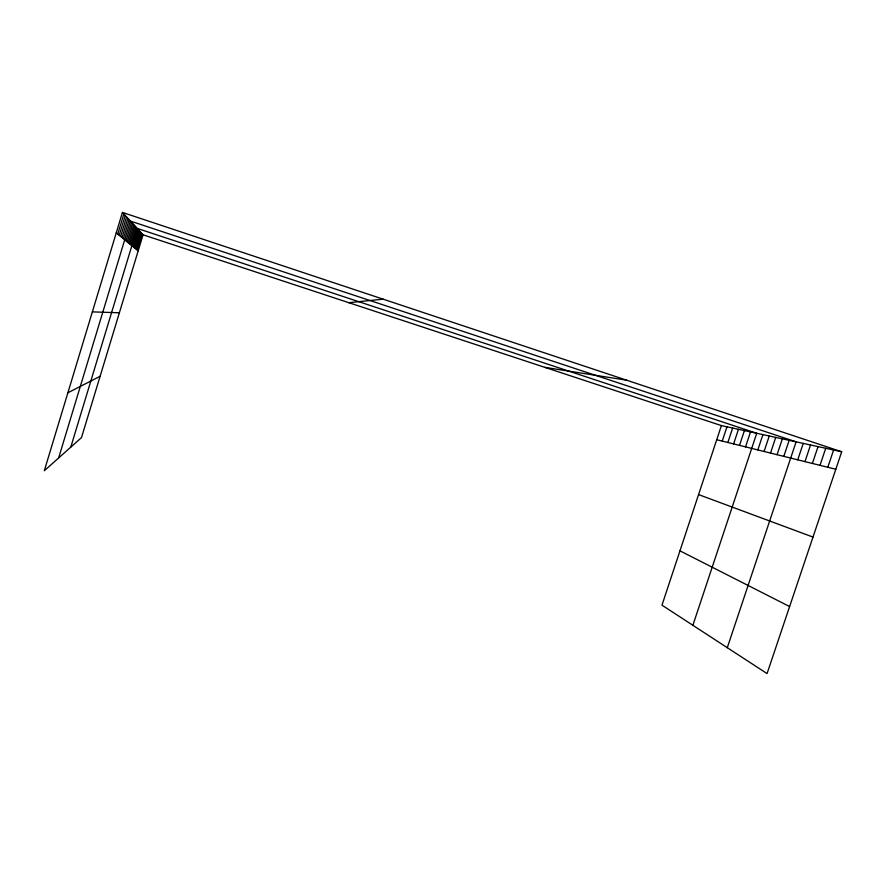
<?xml version="1.0" encoding="UTF-8"?>
<svg xmlns="http://www.w3.org/2000/svg" width="886" height="886" viewBox="0 0 886 886"><rect width="100%" height="100%" fill="white"/><g stroke="black" fill="none" stroke-linecap="round" stroke-linejoin="round"><path stroke-width="1.33" d="M122.434 212.418L44.3 470.754L81.49 437.595L143.056 234.812L122.434 212.418L841.7 451.76L767.066 673.582L661.975 605.171L721.403 425.59L841.7 451.76M117.772 234.07L123.863 213.969M119.245 235.277L125.247 215.475M120.673 236.451L126.587 216.926M122.069 237.592L127.894 218.344M123.409 238.688L129.157 219.728M58.631 457.984L130.386 221.068L796.115 441.837L727.284 647.688M126 240.815L131.593 222.364M127.241 241.834L132.756 223.637M128.448 242.819L133.897 224.867M129.622 243.783L134.993 226.063M130.774 244.724L136.079 227.237M70.769 447.153L137.12 228.378L756.733 433.276L692.885 625.283M133.011 246.552L138.172 229.518M134.107 247.449L139.202 230.637M135.17 248.324L140.198 231.722M136.2 249.165L141.173 232.774M137.219 249.996L142.125 233.815M722.234 441.095L726.974 426.797M727.86 442.491L732.656 428.038M733.619 443.919L738.47 429.3M739.511 445.381L744.417 430.596M745.536 446.876L750.508 431.914M757.829 449.922L762.924 434.616M764.097 451.472L769.247 435.99M770.51 453.067L775.726 437.407M777.077 454.695L782.36 438.847M783.8 456.368L789.16 440.32M797.743 459.823L803.248 443.388M804.975 461.617L810.546 444.982M812.396 463.456L818.044 446.61M820.004 465.338L825.73 448.283M827.801 467.276L833.604 449.999M67.89 392.775L100.107 376.284M348.796 302.68L383.162 299.18M92.354 311.883L119.388 312.78M544.868 367.358L626.601 380.183M716.73 439.733L835.808 469.259M143.056 234.812L721.403 425.59M698.567 494.587L812.994 537.082M679.961 550.837L789.614 606.556M116.254 232.83L138.205 250.804"/></g></svg>
